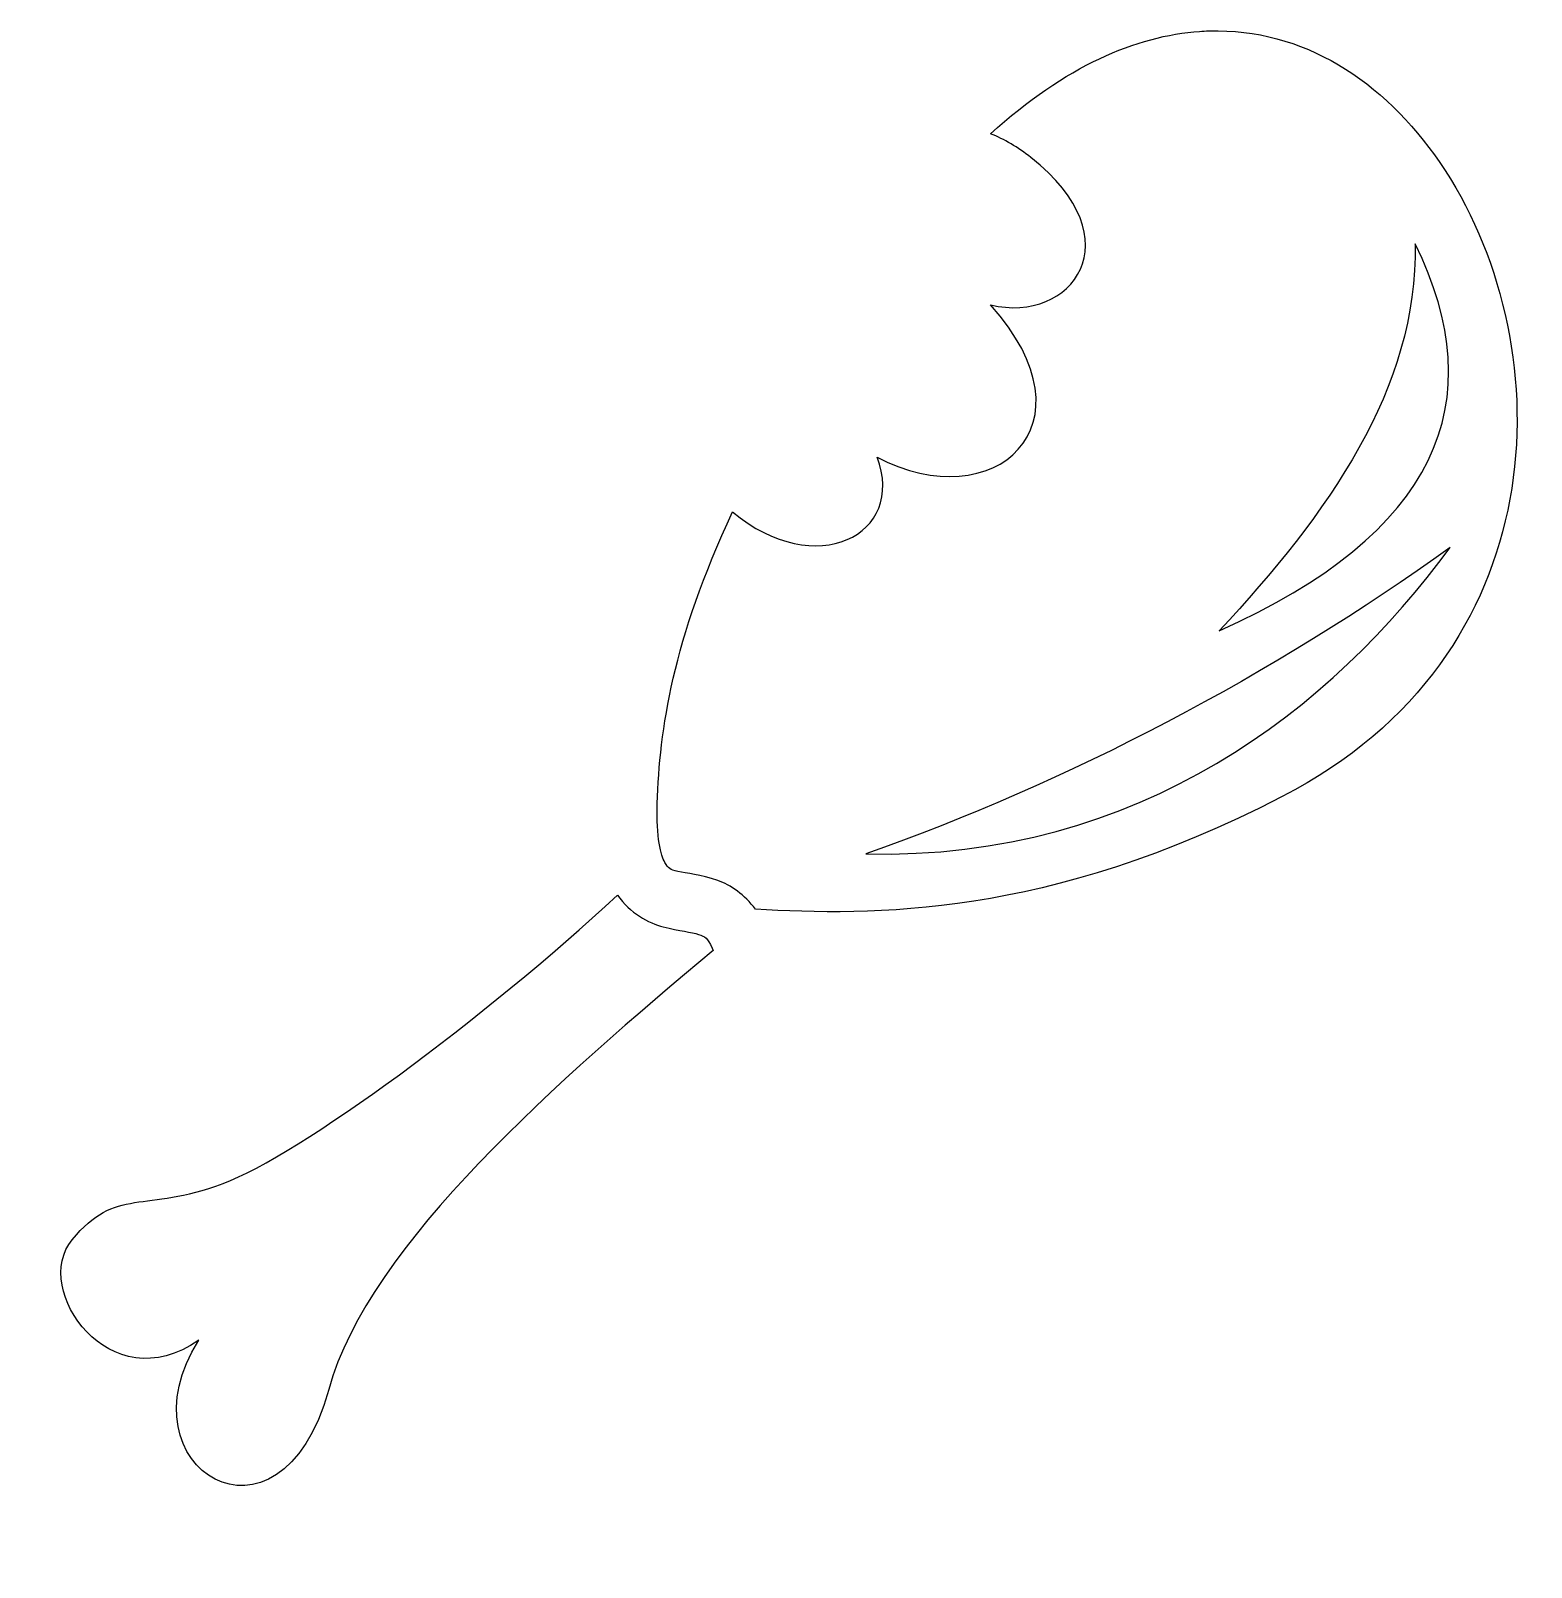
# Model space of a CAD drawing. Header units: centimetres. Extents: x -10.4 to 10.2, y -11.2 to 9.9.
import ezdxf

# ---------------------------------------------------------------- set-up
doc = ezdxf.new("R2010")
doc.units = ezdxf.units.CM
doc.header["$MEASUREMENT"] = 0
doc.layers.add('Layer 1', color=7, linetype='Continuous')

msp = doc.modelspace()

# ---------------------------------------------------------------- linework, layer by layer
at = {"layer": 'Layer 1'}
for points, knots in [([(5.9009, 9.91875), (5.81631, 9.91938), (5.73138, 9.91677), (5.64524, 9.91074), (5.64524, 9.91074), (4.77645, 9.85027), (3.79685, 9.43614), (2.77124, 8.50343), (2.77124, 8.50343), (2.96007, 8.42605), (3.14485, 8.3184), (3.3233, 8.17798), (3.3233, 8.17798), (4.76485, 7.04341), (3.88456, 5.8851), (2.76854, 6.14995), (2.76854, 6.14995), (4.26879, 4.49022), (2.80974, 3.21325), (1.20959, 4.05736), (1.20959, 4.05736), (1.6182, 2.98832), (0.35991, 2.35259), (-0.77884, 3.30487), (-0.77884, 3.30487), (-1.60432, 1.53538), (-1.77982, 0.31221), (-1.81322, -0.70505), (-1.81322, -0.70505), (-1.8287, -1.17636), (-1.76203, -1.42035), (-1.71041, -1.51408), (-1.71041, -1.51408), (-1.65884, -1.60782), (-1.64294, -1.60896), (-1.52858, -1.63932), (-1.52858, -1.63932), (-1.41422, -1.66955), (-1.21839, -1.67778), (-0.9804, -1.76317), (-0.9804, -1.76317), (-0.80351, -1.82659), (-0.60911, -1.96009), (-0.46384, -2.15849), (-0.46384, -2.15849), (1.14263, -2.2462), (3.52221, -2.29385), (6.77977, -0.61008), (6.77977, -0.61008), (8.67235, 0.36809), (9.61582, 1.87973), (9.91074, 3.47756), (9.91074, 3.47756), (10.20579, 5.0753), (9.8259, 6.76202), (9.01998, 7.99873), (9.01998, 7.99873), (8.26446, 9.15814), (7.16965, 9.90843), (5.90082, 9.91864), (5.90082, 9.91864), (5.90082, 9.91864), (5.9009, 9.91875), (5.9009, 9.91875)], [0, 0, 0, 0, 0.05882353, 0.05882353, 0.05882353, 0.05882353, 0.11764706, 0.11764706, 0.11764706, 0.11764706, 0.17647059, 0.17647059, 0.17647059, 0.17647059, 0.23529412, 0.23529412, 0.23529412, 0.23529412, 0.29411765, 0.29411765, 0.29411765, 0.29411765, 0.35294118, 0.35294118, 0.35294118, 0.35294118, 0.41176471, 0.41176471, 0.41176471, 0.41176471, 0.47058824, 0.47058824, 0.47058824, 0.47058824, 0.52941176, 0.52941176, 0.52941176, 0.52941176, 0.58823529, 0.58823529, 0.58823529, 0.58823529, 0.64705882, 0.64705882, 0.64705882, 0.64705882, 0.70588235, 0.70588235, 0.70588235, 0.70588235, 0.76470588, 0.76470588, 0.76470588, 0.76470588, 0.82352941, 0.82352941, 0.82352941, 0.82352941, 0.88235294, 0.88235294, 0.88235294, 0.88235294, 1, 1, 1, 1]), ([(8.60754, 6.99061), (9.6894, 4.808), (8.9025, 3.00354), (5.91537, 1.66825), (5.91537, 1.66825), (7.40643, 3.27337), (8.6487, 5.00163), (8.60758, 6.99069), (8.60758, 6.99069), (8.60758, 6.99069), (8.60754, 6.99061), (8.60754, 6.99061)], [0, 0, 0, 0, 0.25, 0.25, 0.25, 0.25, 0.5, 0.5, 0.5, 0.5, 1, 1, 1, 1]), ([(9.0912, 2.81598), (7.47457, 0.61004), (4.81938, -1.49443), (1.0542, -1.39677), (1.0542, -1.39677), (3.799, -0.4407), (6.69552, 1.08338), (9.09116, 2.81606), (9.09116, 2.81606), (9.09116, 2.81606), (9.0912, 2.81598), (9.0912, 2.81598)], [0, 0, 0, 0, 0.25, 0.25, 0.25, 0.25, 0.5, 0.5, 0.5, 0.5, 1, 1, 1, 1]), ([(-2.35888, -1.96342), (-4.1756, -3.65161), (-6.73815, -5.53969), (-7.78535, -5.92982), (-7.78535, -5.92982), (-8.86865, -6.33337), (-9.25718, -5.9703), (-9.85816, -6.70204), (-9.85816, -6.70204), (-10.42987, -7.38234), (-9.33907, -8.94032), (-8.11747, -8.08431), (-8.11747, -8.08431), (-9.23129, -9.82796), (-7.00786, -11.206), (-6.3306, -8.76165), (-6.3306, -8.76165), (-5.79549, -6.76449), (-3.10867, -4.45934), (-1.04641, -2.72509), (-1.04641, -2.72509), (-1.04641, -2.72509), (-1.05961, -2.69608), (-1.05961, -2.69608), (-1.05961, -2.69608), (-1.12371, -2.54533), (-1.15301, -2.53862), (-1.24675, -2.50506), (-1.24675, -2.50506), (-1.34045, -2.47141), (-1.50971, -2.45935), (-1.73033, -2.40091), (-1.73033, -2.40091), (-1.9329, -2.34736), (-2.19262, -2.21255), (-2.35893, -1.96342), (-2.35893, -1.96342), (-2.35893, -1.96342), (-2.35888, -1.96342), (-2.35888, -1.96342)], [0, 0, 0, 0, 0.09090909, 0.09090909, 0.09090909, 0.09090909, 0.18181818, 0.18181818, 0.18181818, 0.18181818, 0.27272727, 0.27272727, 0.27272727, 0.27272727, 0.36363636, 0.36363636, 0.36363636, 0.36363636, 0.45454545, 0.45454545, 0.45454545, 0.45454545, 0.54545455, 0.54545455, 0.54545455, 0.54545455, 0.63636364, 0.63636364, 0.63636364, 0.63636364, 0.72727273, 0.72727273, 0.72727273, 0.72727273, 0.81818182, 0.81818182, 0.81818182, 0.81818182, 1, 1, 1, 1])]:
    msp.add_open_spline(points, degree=3, knots=knots, dxfattribs=at)

doc.saveas('drawing.dxf')
